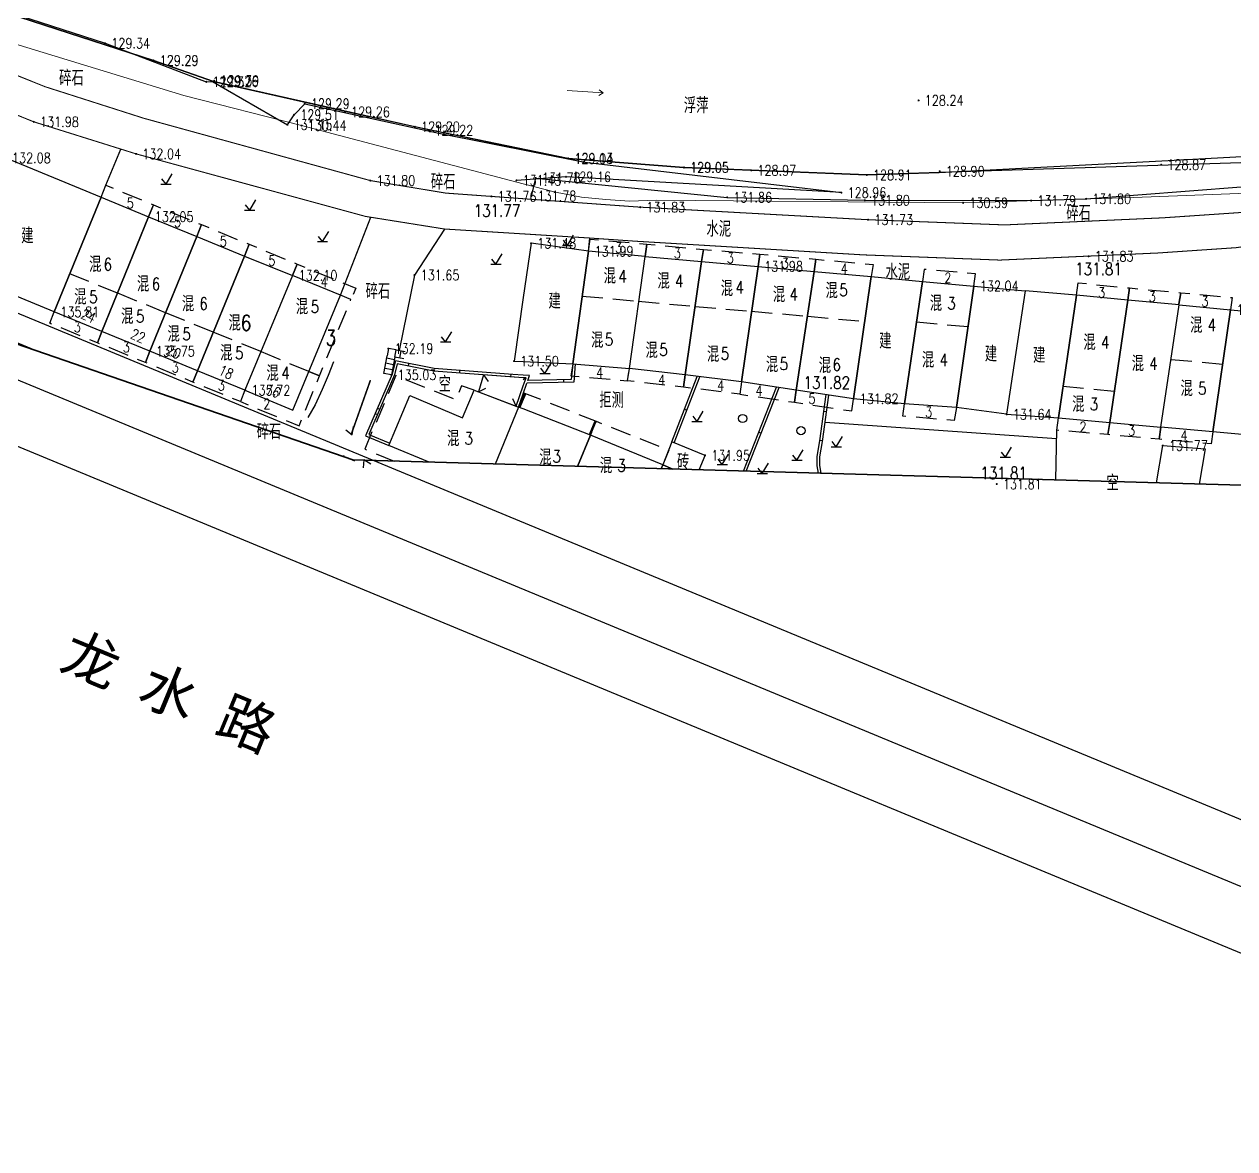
# Model space of a CAD drawing. Extents: x 529262 to 576451, y 2694391 to 2717535.
# Drawn here: x 566316.5 to 566434.2, y 2711197.2 to 2711306.5 of the extents above; entities that cross this region are included whole.
import ezdxf
from ezdxf.enums import TextEntityAlignment as Align
from ezdxf.xclip import XClip

# ---------------------------------------------------------------- set-up
doc = ezdxf.new("R2010")
doc.units = 0
doc.header["$XCLIPFRAME"] = 0
doc.linetypes.add('ACAD_ISO12W100', pattern=[22, 12, -3, 0.5, -3, 0.5, -3])
doc.linetypes.add('X5', pattern=[3, 2, -1])
for name, color, linetype in [('a红线图', 1, 'Continuous'), ('DLSS', 4, 'Continuous'), ('DMTZ', 8, 'Continuous'), ('GCD', 8, 'Continuous'), ('GXYZ', 8, 'Continuous'), ('JMD', 8, 'Continuous'), ('KZD', 8, 'Continuous'), ('PP-COM', 7, 'Continuous'), ('RD-中线', 40, 'Continuous'), ('RD-红线', 7, 'Continuous'), ('RD-路名', 7, 'Continuous'), ('ZBTZ', 8, 'Continuous'), ('ZJ', 7, 'Continuous'), ('污水管径标注_W10-', 202, 'Continuous')]:
    doc.layers.add(name, color=color, linetype=linetype)
doc.layers.add('SXSS', color=5, linetype='Continuous', lineweight=0)
doc.layers.add('控制界线1', color=30, linetype='ACAD_ISO12W100', lineweight=35)
doc.styles.add('HZ', font='rs.shx', dxfattribs={"width": 0.8, "bigfont": 'hztxt.shx'})
doc.styles.add('黑体', font='simhei.ttf')
doc.linetypes.add('10421', pattern='A,2,[150,AAA.SHX,S=0.5,R=0,X=0,Y=0.5],1e-11', length=2)
doc.linetypes.add('10422', pattern='A,0.75,[150,AAA.SHX,S=0.5,R=0,X=0,Y=0.5],1.5,[177,AAA.SHX,S=1,R=0,X=0,Y=0.4],0.75', length=3)
doc.linetypes.add('1054', pattern='A,0,[154,AAA.SHX,S=1,R=0,X=0,Y=0],-1.4', length=1.4)
doc.linetypes.add('1161', pattern='A,0,[149,AAA.SHX,S=0.15,R=0,X=0,Y=0],-1.6', length=1.6)
doc.linetypes.add('732', pattern='A,9,-0.5,[162,AAA.SHX,S=1,R=0,X=0,Y=0],-0.5', length=10)

# ---------------------------------------------------------------- blocks, each defined once
blk = doc.blocks.new('A$C19FD0107')
at = {"layer": 'RD-中线', "color": 8, "linetype": 'Continuous', "flags": 128}
blk.add_lwpolyline([(-4805.57, 16932.42), (-4501.85, 16806.65)], dxfattribs=at)
at = {"layer": 'RD-红线', "color": 8, "linetype": 'Continuous', "flags": 128}
for points in [[(-4775.45, 16926.44), (-4532.37, 16825.78), (-4528.97, 16824.37)], [(-4780.3, 16915.46), (-4527.83, 16810.91), (-4525.58, 16809.98)]]:
    blk.add_lwpolyline(points, dxfattribs=at)
blk = doc.blocks.new('GC200')
at = {"linetype": 'Continuous', "const_width": 0.2, "flags": 128}
blk.add_lwpolyline([(-0.1, 0, 1), (0.1, 0, 1)], format="xyb", close=True, dxfattribs=at)
blk = doc.blocks.new('gc123')
at = {"color": 8}
for p, q in [((-1, 0), (1, 0)), ((0, 0), (-0.8, 1)), ((0, 0), (1.2, 2))]:
    blk.add_line(p, q, dxfattribs=at)
blk = doc.blocks.new('gc037')
for p, q in [((0, 0), (-1.39, 0.8)), ((-1.39, -0.8), (0, 0))]:
    blk.add_line(p, q)
blk = doc.blocks.new('gc122')
at = {"color": 8}
blk.add_circle((0, 0), 0.8, dxfattribs=at)
blk = doc.blocks.new('gc086')
at = {"color": 8}
for p, q in [((0, 0), (7, 0)), ((7, 0), (6.18, 0.57)), ((7, 0), (6.18, -0.57))]:
    blk.add_line(p, q, dxfattribs=at)

msp = doc.modelspace()

# ---------------------------------------------------------------- linework, layer by layer
at = {"layer": 'a红线图', "color": 8, "linetype": 'Continuous', "lineweight": 0, "flags": 128}
msp.add_lwpolyline([(566610.304, 2711156.366), (566550.359, 2711188.445), (566569.799, 2711252.568), (566569.607, 2711257.235), (566534.769, 2711298.178), (566490.048, 2711309.934), (566487.632, 2711304.43), (566485.732, 2711304.359), (566471.667, 2711301.392), (566439.814, 2711293.156), (566398.395, 2711291.82), (566380.611, 2711292.541), (566369.371, 2711293.398), (566354.467, 2711296.492), (566334.898, 2711300.894), (566329.062, 2711302.94), (566307.729, 2711309.881), (566292.891, 2711316.021), (566275.762, 2711324.076), (566251.375, 2711336.425), (566235.869, 2711345.727), (566223.396, 2711352.879), (566218.243, 2711353.629)], dxfattribs=at)
msp.add_lwpolyline([(566610.304, 2711156.366), (566550.359, 2711188.445), (566569.799, 2711252.568), (566569.607, 2711257.235), (566534.769, 2711298.178), (566490.048, 2711309.934), (566487.632, 2711304.43), (566485.732, 2711304.359), (566471.667, 2711301.392), (566439.814, 2711293.156), (566398.395, 2711291.82), (566380.611, 2711292.541), (566369.371, 2711293.398), (566354.467, 2711296.492), (566334.898, 2711300.894), (566329.062, 2711302.94), (566307.729, 2711309.881), (566292.891, 2711316.021), (566275.762, 2711324.076), (566251.375, 2711336.425), (566235.869, 2711345.727), (566223.396, 2711352.879), (566218.243, 2711353.629)], dxfattribs=at)
at = {"layer": 'DLSS', "linetype": 'Continuous', "const_width": 0.1, "flags": 128}
for points, elevation in [([(566220.796, 2711349.387), (566232.788, 2711343.972), (566238.359, 2711340.105), (566244.014, 2711335.218), (566253.985, 2711328.619), (566261.588, 2711324.519), (566273.621, 2711318.593), (566289.584, 2711312.447), (566304.659, 2711305.955), (566318.507, 2711300.388), (566328.096, 2711297.323), (566350.131, 2711291.262), (566357.457, 2711290.047), (566364.998, 2711289.501)], 131.534), ([(566219.603, 2711346.706), (566229.857, 2711342.083), (566233.208, 2711339.904), (566242.262, 2711332.102), (566260.807, 2711321.009), (566274.395, 2711314.388), (566288.649, 2711309.009), (566303.588, 2711302.56), (566317.418, 2711296.972), (566327.357, 2711293.859), (566349.661, 2711287.781), (566357.339, 2711286.556), (566364.998, 2711286.081)], 134.228), ([(566364.998, 2711289.501), (566371.989, 2711288.995), (566376.331, 2711288.681), (566398.489, 2711287.461), (566411.797, 2711286.954), (566427.16, 2711287.642), (566434.751, 2711288.159), (566438.94, 2711288.751), (566443.228, 2711289.588), (566454.191, 2711292.527), (566467.014, 2711296.622), (566471.494, 2711297.681), (566483.202, 2711298.758), (566506.9, 2711294.866)], 131.534), ([(566364.998, 2711286.081), (566371.392, 2711285.684), (566375.845, 2711285.375), (566398.024, 2711284.043), (566411.332, 2711283.536), (566426.695, 2711284.224), (566434.285, 2711284.741), (566438.475, 2711285.333), (566442.763, 2711286.17), (566453.726, 2711289.109), (566466.549, 2711293.204), (566471.029, 2711294.263), (566483.204, 2711295.712), (566497.241, 2711293.903)], 134.228)]:
    msp.add_lwpolyline(points, dxfattribs=dict(at, elevation=elevation))
msp.add_lwpolyline([(566317.826, 2711274.662), (566270.345, 2711294.44), (566236.416, 2711308.134), (566230.094, 2711310.748)], dxfattribs=at)
at = {"layer": 'DMTZ', "linetype": '10421', "elevation": 24.551, "flags": 128}
for points in [[(566219.409, 2711353.158), (566219.66, 2711353.603), (566220, 2711354.189), (566223.243, 2711351.349), (566223.553, 2711352.487), (566227.748, 2711350.461), (566238.16, 2711344.413), (566249.441, 2711337.077), (566257.932, 2711330.164), (566258.042, 2711330.298), (566258.117, 2711330.279), (566259.999, 2711331.142), (566265.081, 2711328.877), (566278.209, 2711322.864), (566294.844, 2711315.012), (566300.296, 2711312.67), (566311.78, 2711308.665), (566324.349, 2711304.604), (566334.183, 2711300.862), (566334.785, 2711300.895), (566342.069, 2711296.685), (566342.715, 2711297.66), (566343.752, 2711298.727), (566356.779, 2711295.878), (566370.98, 2711293.062), (566395.928, 2711290.095), (566369.156, 2711291.627), (566364.335, 2711291.282)], [(566365.791, 2711289.754), (566366.205, 2711291.509), (566384.817, 2711289.634), (566398.207, 2711289.353), (566414.376, 2711289.324), (566419.717, 2711289.488), (566444.837, 2711291.447)]]:
    msp.add_lwpolyline(points, dxfattribs=at)
at = {"layer": 'DMTZ', "linetype": '10422', "flags": 128}
msp.add_lwpolyline([(566346.548, 2711273.636), (566346.025, 2711272.323), (566345.454, 2711270.961), (566344.773, 2711269.456), (566344.044, 2711268.237)], dxfattribs=at)
at = {"layer": 'DMTZ', "linetype": '1054', "flags": 128}
msp.add_lwpolyline([(566416.77, 2711262.161), (566416.861, 2711267.002)], dxfattribs=at)
at = {"layer": 'GXYZ', "linetype": '732', "flags": 128}
msp.add_lwpolyline([(566534.851, 2711298.157), (566490.048, 2711309.934), (566487.632, 2711304.43), (566485.732, 2711304.359), (566471.667, 2711301.392), (566439.814, 2711293.156), (566398.395, 2711291.82), (566380.611, 2711292.541), (566369.371, 2711293.398), (566354.467, 2711296.492), (566334.898, 2711300.894), (566329.062, 2711302.94), (566307.729, 2711309.881), (566292.891, 2711316.021), (566275.762, 2711324.076), (566251.375, 2711336.425), (566235.869, 2711345.727), (566223.396, 2711352.879), (566218.243, 2711353.629)], dxfattribs=at)
at = {"layer": 'JMD', "linetype": 'Continuous'}
for p, q in [((566352.517, 2711274.096), (566352.633, 2711274.8)), ((566352.633, 2711274.8), (566353.519, 2711274.654)), ((566353.011, 2711274.015), (566353.127, 2711274.719)), ((566351.432, 2711272.521), (566351.756, 2711274.24)), ((566352.373, 2711273.361), (566351.617, 2711273.504)), ((566352.469, 2711273.852), (566351.71, 2711273.995)), ((566352.517, 2711274.096), (566352.181, 2711272.38)), ((566353.403, 2711273.95), (566352.517, 2711274.096)), ((566353.86, 2711273.488), (566353.811, 2711273.242)), ((566352.181, 2711272.38), (566351.432, 2711272.521)), ((566352.277, 2711272.871), (566351.524, 2711273.012)), ((566358.805, 2711272.815), (566358.787, 2711272.565)), ((566361.147, 2711272.389), (566361.601, 2711271.731)), ((566363.791, 2711272.443), (566363.773, 2711272.194)), ((566360.655, 2711270.733), (566361.372, 2711271.087)), ((566365.271, 2711272.082), (566364.998, 2711271.903)), ((566368.904, 2711271.906), (566368.91, 2711271.656)), ((566364.315, 2711269.336), (566363.978, 2711270.061)), ((566364.909, 2711270.091), (566365.019, 2711270.044)), ((566364.998, 2711270.053), (566365.019, 2711270.044)), ((566365.134, 2711270.612), (566365.244, 2711270.564)), ((566350.822, 2711269.147), (566351.047, 2711269.05)), ((566380.683, 2711269.033), (566380.916, 2711268.943)), ((566394.471, 2711268.786), (566394.223, 2711268.82)), ((566350.599, 2711268.631), (566350.826, 2711268.535)), ((566371.874, 2711267.332), (566371.764, 2711267.379)), ((566387.898, 2711266.809), (566388.131, 2711266.718)), ((566394.081, 2711265.951), (566393.834, 2711265.985)), ((566347.557, 2711264.543), (566347.504, 2711264.427)), ((566347.531, 2711264.487), (566348.587, 2711264.018))]:
    msp.add_line(p, q, dxfattribs=at)
at = {"layer": 'JMD', "linetype": 'Continuous', "flags": 128}
for points, elevation in [([(566314.69, 2711293.46), (566323.954, 2711289.649), (566319.398, 2711278.502), (566310.124, 2711282.319)], 132.083), ([(566323.954, 2711289.649), (566328.573, 2711287.746), (566324.035, 2711276.594), (566319.398, 2711278.502)], 132.183), ([(566328.573, 2711287.746), (566333.248, 2711285.828), (566328.692, 2711274.678), (566324.035, 2711276.594)], 132.264), ([(566333.248, 2711285.828), (566337.889, 2711283.921), (566333.318, 2711272.768), (566328.692, 2711274.678)], 132.056), ([(566337.889, 2711283.921), (566342.557, 2711282.052), (566337.929, 2711270.877), (566333.318, 2711272.768)], 132.045), ([(566386.212, 2711271.688), (566387.821, 2711282.919), (566393.276, 2711282.431), (566391.544, 2711270.902)], 131.98), ([(566342.607, 2711268.952), (566347.231, 2711280.118), (566342.557, 2711282.052), (566337.929, 2711270.877)], 135.373), ([(566391.544, 2711270.902), (566393.276, 2711282.431), (566398.831, 2711281.928), (566397.11, 2711270.051)], 131.976), ([(566398.831, 2711281.928), (566403.805, 2711281.452), (566402.069, 2711269.571), (566397.11, 2711270.051)], 131.997), ([(566402.069, 2711269.571), (566403.805, 2711281.452), (566408.789, 2711281.007), (566407.108, 2711269.199)], 132.533), ([(566417.02, 2711268.205), (566418.772, 2711280.141), (566413.781, 2711280.547), (566411.988, 2711268.545)], 131.671), ([(566422.014, 2711267.751), (566423.774, 2711279.64), (566418.772, 2711280.141), (566417.02, 2711268.205)], 131.96), ([(566426.994, 2711267.303), (566428.751, 2711279.179), (566423.774, 2711279.64), (566422.014, 2711267.751)], 131.538), ([(566433.742, 2711278.713), (566438.734, 2711278.257), (566437.395, 2711266.354), (566432.041, 2711266.857)], 131.96)]:
    msp.add_lwpolyline(points, close=True, dxfattribs=dict(at, elevation=elevation))
at = {"layer": 'JMD', "linetype": 'X5', "flags": 128}
for points in [[(566323.954, 2711289.649), (566324.427, 2711290.806), (566329.044, 2711288.905), (566328.573, 2711287.746)], [(566333.25, 2711285.827), (566333.719, 2711286.979), (566338.359, 2711285.069), (566337.889, 2711283.921)], [(566371.342, 2711284.387), (566371.516, 2711285.57), (566377.01, 2711285.075), (566376.836, 2711283.892)], [(566337.889, 2711283.921), (566338.359, 2711285.069), (566343.012, 2711283.153), (566342.557, 2711282.052)], [(566376.836, 2711283.892), (566377.01, 2711285.075), (566382.51, 2711284.579), (566382.336, 2711283.396)], [(566382.336, 2711283.396), (566382.51, 2711284.579), (566387.995, 2711284.102), (566387.821, 2711282.919)], [(566387.821, 2711282.919), (566387.995, 2711284.102), (566393.45, 2711283.614), (566393.276, 2711282.431), (566393.276, 2711282.431)], [(566342.557, 2711282.052), (566343.012, 2711283.153), (566348.705, 2711280.804), (566348.246, 2711279.696)], [(566393.276, 2711282.431), (566393.45, 2711283.614), (566399.005, 2711283.111), (566398.831, 2711281.928)], [(566408.789, 2711281.007), (566408.963, 2711282.19), (566403.979, 2711282.635), (566403.805, 2711281.452)], [(566418.772, 2711280.141), (566418.946, 2711281.324), (566423.948, 2711280.823), (566423.774, 2711279.64)], [(566423.774, 2711279.64), (566423.948, 2711280.823), (566428.925, 2711280.362), (566428.723, 2711279.244)], [(566370.727, 2711280.03), (566376.212, 2711279.536)], [(566376.212, 2711279.536), (566381.712, 2711279.04)], [(566428.723, 2711279.244), (566428.925, 2711280.362), (566433.916, 2711279.896), (566433.742, 2711278.713)], [(566324.035, 2711276.594), (566323.599, 2711275.49), (566318.962, 2711277.398), (566319.398, 2711278.502)], [(566381.712, 2711279.04), (566387.197, 2711278.563)], [(566387.197, 2711278.563), (566392.652, 2711278.075)], [(566392.652, 2711278.075), (566398.207, 2711277.572)], [(566328.692, 2711274.678), (566328.256, 2711273.575), (566323.599, 2711275.49), (566324.035, 2711276.594)], [(566333.323, 2711272.78), (566332.884, 2711271.671), (566328.256, 2711273.575), (566328.692, 2711274.678)], [(566369.801, 2711273.46), (566369.626, 2711272.294), (566375.146, 2711271.808), (566375.315, 2711272.991)], [(566432.977, 2711273.384), (566427.986, 2711273.85)], [(566337.929, 2711270.877), (566337.494, 2711269.775), (566332.884, 2711271.671), (566333.323, 2711272.78)], [(566360.227, 2711270.896), (566358.987, 2711271.311), (566358.432, 2711269.951), (566352.605, 2711272.309), (566349.585, 2711265.171), (566352.454, 2711263.991)], [(566380.732, 2711272.37), (566380.563, 2711271.187), (566375.146, 2711271.808), (566375.261, 2711272.633)], [(566386.212, 2711271.688), (566386.037, 2711270.506), (566380.563, 2711271.187), (566380.732, 2711272.37)], [(566386.212, 2711271.688), (566386.037, 2711270.506), (566391.369, 2711269.72), (566391.544, 2711270.902)], [(566364.549, 2711269.246), (566364.998, 2711270.294)], [(566364.998, 2711270.294), (566365.134, 2711270.612), (566372.101, 2711267.866), (566371.535, 2711266.532)], [(566371.535, 2711266.532), (566372.101, 2711267.866), (566379.135, 2711265.073), (566378.552, 2711263.629)], [(566422.014, 2711267.751), (566421.839, 2711266.569), (566416.861, 2711267.002), (566417.02, 2711268.205)], [(566426.994, 2711267.303), (566426.819, 2711266.121), (566421.839, 2711266.569), (566422.014, 2711267.751)], [(566432.041, 2711266.857), (566431.866, 2711265.675), (566426.819, 2711266.121), (566426.994, 2711267.303)]]:
    msp.add_lwpolyline(points, dxfattribs=at)
for points, elevation in [([(566328.573, 2711287.746), (566329.044, 2711288.905), (566333.719, 2711286.979), (566333.248, 2711285.828)], 132.264), ([(566325.553, 2711280.324), (566320.917, 2711282.218)], 135.373), ([(566330.222, 2711278.424), (566325.553, 2711280.324)], 135.373), ([(566344.158, 2711272.698), (566345.174, 2711272.276), (566348.246, 2711279.696), (566347.231, 2711280.118)], 135.373), ([(566334.859, 2711276.529), (566330.222, 2711278.424)], 135.373), ([(566403.23, 2711277.518), (566408.214, 2711277.073)], 131.997), ([(566339.485, 2711274.634), (566334.859, 2711276.529)], 135.373), ([(566344.158, 2711272.698), (566339.485, 2711274.634)], 135.373), ([(566337.929, 2711270.877), (566337.494, 2711269.775), (566343.212, 2711267.419), (566343.212, 2711267.419), (566343.647, 2711268.52), (566345.174, 2711272.276), (566344.158, 2711272.698)], 135.373), ([(566417.473, 2711271.294), (566422.464, 2711270.794)], 131.96), ([(566391.544, 2711270.902), (566391.369, 2711269.72), (566396.935, 2711268.869), (566397.11, 2711270.051)], 131.976), ([(566407.108, 2711269.199), (566406.888, 2711267.935), (566401.91, 2711268.368), (566402.069, 2711269.571)], 131.997)]:
    msp.add_lwpolyline(points, dxfattribs=dict(at, elevation=elevation))
at = {"layer": 'JMD', "linetype": 'Continuous', "flags": 128}
for points, elevation in [([(566364.998, 2711273.672), (566369.801, 2711273.46), (566371.342, 2711284.387), (566365.763, 2711285.171), (566364.998, 2711279.906)], 131.989), ([(566364.998, 2711279.906), (566364.098, 2711273.712), (566364.998, 2711273.672)], 131.989), ([(566382.103, 2711263.148), (566382.672, 2711264.556), (566379.452, 2711265.858), (566378.552, 2711263.629), (566379.548, 2711263.22)], 12.432), ([(566426.569, 2711261.883), (566427.172, 2711265.51), (566431.285, 2711265.204), (566430.711, 2711261.765)], 131.778)]:
    msp.add_lwpolyline(points, dxfattribs=dict(at, elevation=elevation))
for points in [[(566376.836, 2711283.892), (566371.342, 2711284.387), (566369.801, 2711273.46), (566375.315, 2711272.991)], [(566376.836, 2711283.892), (566382.336, 2711283.396), (566380.732, 2711272.37), (566375.315, 2711272.991)], [(566382.336, 2711283.396), (566387.821, 2711282.919), (566386.212, 2711271.688), (566380.732, 2711272.37)], [(566408.789, 2711281.007), (566413.781, 2711280.547), (566411.988, 2711268.545), (566407.108, 2711269.199)], [(566428.751, 2711279.179), (566433.742, 2711278.713), (566432.041, 2711266.857), (566426.994, 2711267.303)]]:
    msp.add_lwpolyline(points, close=True, dxfattribs=at)
for points in [[(566352.633, 2711274.8), (566351.886, 2711274.928), (566351.756, 2711274.24)], [(566364.998, 2711272.353), (566363.985, 2711272.428), (566356.331, 2711272.999), (566352.573, 2711273.742), (566352.244, 2711272.441)], [(566364.998, 2711272.102), (566356.297, 2711272.751), (566352.755, 2711273.451), (566352.477, 2711272.375)], [(566370.05, 2711273.439), (566369.899, 2711271.679), (566365.359, 2711271.574)], [(566369.801, 2711273.46), (566369.669, 2711271.924), (566365.446, 2711271.826)], [(566352.244, 2711272.441), (566349.659, 2711266.453), (566351.92, 2711265.516)], [(566352.477, 2711272.375), (566349.989, 2711266.587), (566352.017, 2711265.746)], [(566364.998, 2711272.102), (566361.147, 2711272.389), (566360.655, 2711270.733), (566364.315, 2711269.336), (566364.998, 2711271.297)], [(566365.446, 2711271.826), (566365.614, 2711272.307), (566364.998, 2711272.353)], [(566364.315, 2711269.336), (566364.998, 2711271.297)], [(566364.998, 2711271.297), (566365.271, 2711272.082), (566364.998, 2711272.102)], [(566364.998, 2711271.297), (566365.271, 2711272.082), (566364.998, 2711272.102)], [(566364.998, 2711270.536), (566365.359, 2711271.574)], [(566379.452, 2711265.858), (566381.919, 2711272.222)], [(566379.683, 2711265.764), (566382.175, 2711272.191)], [(566386.413, 2711263.025), (566389.616, 2711271.186)], [(566386.678, 2711263.017), (566389.87, 2711271.149)], [(566355.852, 2711263.894), (566351.92, 2711265.516), (566353.98, 2711270.362), (566359.078, 2711268.195), (566360.227, 2711270.896), (566364.545, 2711269.248), (566362.275, 2711263.712)], [(566364.549, 2711269.246), (566364.998, 2711270.536)], [(566364.998, 2711270.297), (566364.571, 2711269.31)], [(566364.998, 2711269.995), (566364.656, 2711269.205)], [(566365.134, 2711270.612), (566364.998, 2711270.297)], [(566365.244, 2711270.564), (566364.998, 2711269.995)], [(566393.7, 2711262.818), (566393.578, 2711263.535), (566393.582, 2711264.436), (566393.829, 2711265.955), (566394.448, 2711270.458)], [(566393.955, 2711262.81), (566393.828, 2711263.556), (566393.832, 2711264.415), (566394.077, 2711265.918), (566394.695, 2711270.42)], [(566364.998, 2711269.072), (566364.546, 2711269.248), (566362.275, 2711263.712)], [(566370.277, 2711263.484), (566371.535, 2711266.532), (566364.998, 2711269.072)], [(566371.424, 2711266.576), (566371.989, 2711267.91)], [(566371.535, 2711266.532), (566372.101, 2711267.866)], [(566378.392, 2711263.253), (566378.552, 2711263.629), (566371.535, 2711266.532), (566370.277, 2711263.484)], [(566379.548, 2711263.22), (566378.552, 2711263.629), (566378.392, 2711263.253)]]:
    msp.add_lwpolyline(points, dxfattribs=at)
at = {"layer": 'SXSS', "color": 8, "linetype": '10422', "flags": 128}
for points in [[(566218.189, 2711353.842), (566217.996, 2711353.515), (566218.672, 2711353.413), (566218.706, 2711352.93), (566218.271, 2711351.331), (566232.614, 2711345.136), (566234.436, 2711344.186), (566250.213, 2711334.779), (566262.912, 2711327.469), (566280.446, 2711319.206), (566299.793, 2711310.178), (566309.19, 2711306.502), (566318.338, 2711303.7), (566331.995, 2711299.548), (566343.444, 2711296.614), (566364.998, 2711290.95)], [(566364.998, 2711290.95), (566368.144, 2711290.124), (566370.668, 2711289.664), (566373.037, 2711289.431), (566375.313, 2711289.248), (566377.973, 2711289.359), (566407.76, 2711289.102), (566424.314, 2711289.603), (566435.418, 2711290.033), (566448.486, 2711292.422), (566461.591, 2711296.261), (566471.157, 2711299.693)]]:
    msp.add_lwpolyline(points, dxfattribs=at)
at = {"layer": 'SXSS', "color": 8, "linetype": 'Continuous', "const_width": 0.15, "flags": 128}
msp.add_lwpolyline([(566348.285, 2711266.628), (566350.144, 2711271.871)], dxfattribs=at)
at = {"layer": 'ZBTZ', "linetype": '1161', "flags": 128}
for points in [[(566324.428, 2711290.806), (566325.87, 2711294.325)], [(566347.231, 2711280.118), (566350.188, 2711287.697)], [(566357.339, 2711286.556), (566354.422, 2711282.073), (566352.942, 2711274.75)], [(566371.342, 2711284.387), (566371.464, 2711285.679)], [(566394.334, 2711267.791), (566416.846, 2711266.195)]]:
    msp.add_lwpolyline(points, dxfattribs=at)
at = {"layer": '控制界线1', "color": 252, "linetype": 'Continuous', "flags": 128}
msp.add_lwpolyline([(566606.933, 2711087.702), (566644.711, 2711153.019), (566598.698, 2711283.071), (566496.002, 2711357.662), (566390.249, 2711365.689), (566217.966, 2711433.767), (566135.414, 2711495.399), (566100.815, 2711531.11), (566057.471, 2711541.747), (566041.502, 2711497.298), (566109.581, 2711415.474), (566178.415, 2711344.369), (566249.168, 2711298.339), (566348.438, 2711264.105), (566455.277, 2711261.066), (566502.459, 2711244.312), (566526.428, 2711223.352), (566516.162, 2711173.585), (566513.881, 2711148.132)], close=True, dxfattribs=at)
msp.add_lwpolyline([(566606.933, 2711087.702), (566644.711, 2711153.019), (566598.698, 2711283.071), (566496.002, 2711357.662), (566390.249, 2711365.689), (566217.966, 2711433.767), (566135.414, 2711495.399), (566100.815, 2711531.11), (566057.471, 2711541.747), (566041.502, 2711497.298), (566109.581, 2711415.474), (566178.415, 2711344.369), (566249.168, 2711298.339), (566348.438, 2711264.105), (566455.277, 2711261.066), (566502.459, 2711244.312), (566526.428, 2711223.352), (566516.162, 2711173.585), (566513.881, 2711148.132)], close=True, dxfattribs=at)
msp.add_lwpolyline([(566606.933, 2711087.702), (566644.711, 2711153.019), (566598.698, 2711283.071), (566496.002, 2711357.662), (566390.249, 2711365.689), (566217.966, 2711433.767), (566135.414, 2711495.399), (566100.815, 2711531.11), (566057.471, 2711541.747), (566041.502, 2711497.298), (566109.581, 2711415.474), (566178.415, 2711344.369), (566249.168, 2711298.339), (566348.438, 2711264.105), (566455.277, 2711261.066), (566502.459, 2711244.312), (566526.428, 2711223.352), (566516.162, 2711173.585), (566513.881, 2711148.132)], close=True, dxfattribs=at)
at = {"layer": '污水管径标注_W10-'}
msp.add_lwpolyline([(566219.201, 2711352.24), (566224.059, 2711350.344), (566235.869, 2711345.727), (566251.375, 2711336.425), (566254.963, 2711334.608), (566262.377, 2711330.854), (566272.806, 2711325.573), (566275.762, 2711324.076), (566292.891, 2711316.021), (566307.739, 2711309.878), (566329.062, 2711302.94), (566334.898, 2711300.894), (566347.661, 2711298.023), (566355.774, 2711296.221), (566369.371, 2711293.398), (566380.611, 2711292.541), (566387.135, 2711292.276), (566398.395, 2711291.82), (566405.433, 2711292.047), (566427.092, 2711293.194), (566443.272, 2711294.05)], dxfattribs=at)

# ---------------------------------------------------------------- block references
at = {"layer": 'DLSS', "linetype": 'Continuous'}
for p, xscale, yscale, zscale, rotation in [((566348.367, 2711266.551), 0.499999999900264, 0.499999999900264, 0.499999999900264, 291.9255165715838), ((566349.507, 2711264.135), 0.5000000001469027, 0.5000000001469027, 0.5000000001469027, 115.7732639562415)]:
    msp.add_blockref('gc037', p, dxfattribs=dict(at, xscale=xscale, yscale=yscale, zscale=zscale, rotation=rotation))
at = {"layer": 'GCD', "linetype": 'Continuous'}
ref = msp.add_blockref('GC200', (566324.349, 2711304.604, 129.342), dxfattribs=dict(at, xscale=0.5, yscale=0.5, zscale=0.5))
ref.add_attrib('height', '129.34', dxfattribs={"linetype": 'Continuous', "height": 1, "style": 'HZ', "width": 0.8}).set_placement((566324.949, 2711304.604, 129.342), align=Align.MIDDLE_LEFT)
ref = msp.add_blockref('GC200', (566329.05, 2711302.922, 129.29), dxfattribs=dict(at, xscale=0.5, yscale=0.5, zscale=0.5))
ref.add_attrib('height', '129.29', dxfattribs={"linetype": 'Continuous', "height": 1, "style": 'HZ', "width": 0.8}).set_placement((566329.65, 2711302.922, 129.29), align=Align.MIDDLE_LEFT)
at = {"layer": 'GCD', "color": 3, "linetype": 'Continuous'}
ref = msp.add_blockref('GC200', (566329.059, 2711302.936, 129.287), dxfattribs=dict(at, xscale=0.5, yscale=0.5, zscale=0.5))
ref.add_attrib('height', '129.29', dxfattribs={"linetype": 'Continuous', "height": 1, "style": 'HZ', "width": 0.8}).set_placement((566329.659, 2711302.936, 129.287), align=Align.MIDDLE_LEFT)
at = {"layer": 'GCD', "linetype": 'Continuous'}
ref = msp.add_blockref('GC200', (566334.183, 2711300.862, 129.371), dxfattribs=dict(at, xscale=0.5, yscale=0.5, zscale=0.5))
ref.add_attrib('height', '129.37', dxfattribs={"linetype": 'Continuous', "height": 1, "style": 'HZ', "width": 0.8}).set_placement((566334.783, 2711300.862, 129.371), align=Align.MIDDLE_LEFT)
at = {"layer": 'GCD', "color": 3, "linetype": 'Continuous'}
ref = msp.add_blockref('GC200', (566334.895, 2711300.89, 129.263), dxfattribs=dict(at, xscale=0.5, yscale=0.5, zscale=0.5))
ref.add_attrib('height', '129.26', dxfattribs={"linetype": 'Continuous', "height": 1, "style": 'HZ', "width": 0.8}).set_placement((566335.495, 2711300.89, 129.263), align=Align.MIDDLE_LEFT)
at = {"layer": 'GCD', "linetype": 'Continuous'}
ref = msp.add_blockref('GC200', (566334.958, 2711300.967, 129.388), dxfattribs=dict(at, xscale=0.5, yscale=0.5, zscale=0.5))
ref.add_attrib('height', '129.39', dxfattribs={"linetype": 'Continuous', "height": 1, "style": 'HZ', "width": 0.8}).set_placement((566335.558, 2711300.967, 129.388), align=Align.MIDDLE_LEFT)
ref = msp.add_blockref('GC200', (566403.43, 2711299.05, 128.24), dxfattribs=dict(at, xscale=0.5, yscale=0.5, zscale=0.5))
ref.add_attrib('height', '128.24', dxfattribs={"linetype": 'Continuous', "height": 1, "style": 'HZ', "width": 0.8}).set_placement((566404.03, 2711299.05, 128.24), align=Align.MIDDLE_LEFT)
ref = msp.add_blockref('GC200', (566342.715, 2711297.66, 129.51), dxfattribs=dict(at, xscale=0.5, yscale=0.5, zscale=0.5))
ref.add_attrib('height', '129.51', dxfattribs={"linetype": 'Continuous', "height": 1, "style": 'HZ', "width": 0.8}).set_placement((566343.315, 2711297.66, 129.51), align=Align.MIDDLE_LEFT)
ref = msp.add_blockref('GC200', (566343.752, 2711298.727, 129.291), dxfattribs=dict(at, xscale=0.5, yscale=0.5, zscale=0.5))
ref.add_attrib('height', '129.29', dxfattribs={"linetype": 'Continuous', "height": 1, "style": 'HZ', "width": 0.8}).set_placement((566344.352, 2711298.727, 129.291), align=Align.MIDDLE_LEFT)
ref = msp.add_blockref('GC200', (566347.657, 2711297.935, 129.26), dxfattribs=dict(at, xscale=0.5, yscale=0.5, zscale=0.5))
ref.add_attrib('height', '129.26', dxfattribs={"linetype": 'Continuous', "height": 1, "style": 'HZ', "width": 0.8}).set_placement((566348.257, 2711297.935, 129.26), align=Align.MIDDLE_LEFT)
at = {"layer": 'GCD'}
ref = msp.add_blockref('GC200', (566317.418, 2711296.972, 131.978), dxfattribs=dict(at, xscale=0.5, yscale=0.5))
ref.add_attrib('height', '131.98', dxfattribs={"linetype": 'Continuous', "height": 1, "style": 'HZ', "width": 0.8}).set_placement((566318.018, 2711296.972, 131.978), align=Align.MIDDLE_LEFT)
at = {"layer": 'GCD', "linetype": 'Continuous'}
ref = msp.add_blockref('GC200', (566342.069, 2711296.685, 131.154), dxfattribs=dict(at, xscale=0.5, yscale=0.5, zscale=0.5))
ref.add_attrib('height', '131.15', dxfattribs={"linetype": 'Continuous', "height": 1, "style": 'HZ', "width": 0.8}).set_placement((566342.669, 2711296.685, 131.154), align=Align.MIDDLE_LEFT)
ref = msp.add_blockref('GC200', (566343.444, 2711296.614, 130.442), dxfattribs=dict(at, xscale=0.5, yscale=0.5, zscale=0.5))
ref.add_attrib('height', '130.44', dxfattribs={"linetype": 'Continuous', "height": 1, "style": 'HZ', "width": 0.8}).set_placement((566344.044, 2711296.614, 130.442), align=Align.MIDDLE_LEFT)
at = {"layer": 'GCD', "color": 3, "linetype": 'Continuous'}
ref = msp.add_blockref('GC200', (566354.464, 2711296.488, 129.202), dxfattribs=dict(at, xscale=0.5, yscale=0.5, zscale=0.5))
ref.add_attrib('height', '129.20', dxfattribs={"linetype": 'Continuous', "height": 1, "style": 'HZ', "width": 0.8}).set_placement((566355.064, 2711296.488, 129.202), align=Align.MIDDLE_LEFT)
at = {"layer": 'GCD', "linetype": 'Continuous'}
ref = msp.add_blockref('GC200', (566355.769, 2711296.151, 129.221), dxfattribs=dict(at, xscale=0.5, yscale=0.5, zscale=0.5))
ref.add_attrib('height', '129.22', dxfattribs={"linetype": 'Continuous', "height": 1, "style": 'HZ', "width": 0.8}).set_placement((566356.369, 2711296.151, 129.221), align=Align.MIDDLE_LEFT)
ref = msp.add_blockref('GC200', (566314.69, 2711293.46, 132.083), dxfattribs=dict(at, xscale=0.5, yscale=0.5, zscale=0.5))
ref.add_attrib('height', '132.08', dxfattribs={"linetype": 'Continuous', "height": 1, "style": 'HZ', "width": 0.8}).set_placement((566315.29, 2711293.46, 132.083), align=Align.MIDDLE_LEFT)
at = {"layer": 'GCD'}
ref = msp.add_blockref('GC200', (566327.357, 2711293.859, 132.035), dxfattribs=dict(at, xscale=0.5, yscale=0.5))
ref.add_attrib('height', '132.04', dxfattribs={"linetype": 'Continuous', "height": 1, "style": 'HZ', "width": 0.8}).set_placement((566327.957, 2711293.859, 132.035), align=Align.MIDDLE_LEFT)
at = {"layer": 'GCD', "color": 3, "linetype": 'Continuous'}
ref = msp.add_blockref('GC200', (566369.368, 2711293.394, 129.044), dxfattribs=dict(at, xscale=0.5, yscale=0.5, zscale=0.5))
ref.add_attrib('height', '129.04', dxfattribs={"linetype": 'Continuous', "height": 1, "style": 'HZ', "width": 0.8}).set_placement((566369.968, 2711293.394, 129.044), align=Align.MIDDLE_LEFT)
at = {"layer": 'GCD', "linetype": 'Continuous'}
ref = msp.add_blockref('GC200', (566369.375, 2711293.422, 129.133), dxfattribs=dict(at, xscale=0.5, yscale=0.5, zscale=0.5))
ref.add_attrib('height', '129.13', dxfattribs={"linetype": 'Continuous', "height": 1, "style": 'HZ', "width": 0.8}).set_placement((566369.975, 2711293.422, 129.133), align=Align.MIDDLE_LEFT)
at = {"layer": 'GCD', "color": 3, "linetype": 'Continuous'}
ref = msp.add_blockref('GC200', (566380.608, 2711292.537, 129.052), dxfattribs=dict(at, xscale=0.5, yscale=0.5, zscale=0.5))
ref.add_attrib('height', '129.05', dxfattribs={"linetype": 'Continuous', "height": 1, "style": 'HZ', "width": 0.8}).set_placement((566381.208, 2711292.537, 129.052), align=Align.MIDDLE_LEFT)
at = {"layer": 'GCD', "linetype": 'Continuous'}
ref = msp.add_blockref('GC200', (566380.635, 2711292.533, 129.05), dxfattribs=dict(at, xscale=0.5, yscale=0.5, zscale=0.5))
ref.add_attrib('height', '129.05', dxfattribs={"linetype": 'Continuous', "height": 1, "style": 'HZ', "width": 0.8}).set_placement((566381.235, 2711292.533, 129.05), align=Align.MIDDLE_LEFT)
ref = msp.add_blockref('GC200', (566387.163, 2711292.25, 128.97), dxfattribs=dict(at, xscale=0.5, yscale=0.5, zscale=0.5))
ref.add_attrib('height', '128.97', dxfattribs={"linetype": 'Continuous', "height": 1, "style": 'HZ', "width": 0.8}).set_placement((566387.763, 2711292.25, 128.97), align=Align.MIDDLE_LEFT)
at = {"layer": 'GCD', "color": 3, "linetype": 'Continuous'}
ref = msp.add_blockref('GC200', (566398.392, 2711291.816, 128.908), dxfattribs=dict(at, xscale=0.5, yscale=0.5, zscale=0.5))
ref.add_attrib('height', '128.91', dxfattribs={"linetype": 'Continuous', "height": 1, "style": 'HZ', "width": 0.8}).set_placement((566398.992, 2711291.816, 128.908), align=Align.MIDDLE_LEFT)
at = {"layer": 'GCD', "linetype": 'Continuous'}
ref = msp.add_blockref('GC200', (566405.484, 2711292.176, 128.9), dxfattribs=dict(at, xscale=0.5, yscale=0.5, zscale=0.5))
ref.add_attrib('height', '128.90', dxfattribs={"linetype": 'Continuous', "height": 1, "style": 'HZ', "width": 0.8}).set_placement((566406.084, 2711292.176, 128.9), align=Align.MIDDLE_LEFT)
ref = msp.add_blockref('GC200', (566427.02, 2711292.804, 128.87), dxfattribs=dict(at, xscale=0.5, yscale=0.5, zscale=0.5))
ref.add_attrib('height', '128.87', dxfattribs={"linetype": 'Continuous', "height": 1, "style": 'HZ', "width": 0.8}).set_placement((566427.62, 2711292.804, 128.87), align=Align.MIDDLE_LEFT)
at = {"layer": 'GCD'}
ref = msp.add_blockref('GC200', (566350.131, 2711291.262, 131.801), dxfattribs=dict(at, xscale=0.5, yscale=0.5))
ref.add_attrib('height', '131.80', dxfattribs={"linetype": 'Continuous', "height": 1, "style": 'HZ', "width": 0.8}).set_placement((566350.731, 2711291.262, 131.801), align=Align.MIDDLE_LEFT)
at = {"layer": 'GCD', "linetype": 'Continuous'}
ref = msp.add_blockref('GC200', (566364.335, 2711291.282, 131.43), dxfattribs=dict(at, xscale=0.5, yscale=0.5, zscale=0.5))
ref.add_attrib('height', '131.43', dxfattribs={"linetype": 'Continuous', "height": 1, "style": 'HZ', "width": 0.8}).set_placement((566364.935, 2711291.282, 131.43), align=Align.MIDDLE_LEFT)
ref = msp.add_blockref('GC200', (566366.205, 2711291.509, 131.781), dxfattribs=dict(at, xscale=0.5, yscale=0.5, zscale=0.5))
ref.add_attrib('height', '131.78', dxfattribs={"linetype": 'Continuous', "height": 1, "style": 'HZ', "width": 0.8}).set_placement((566366.805, 2711291.509, 131.781), align=Align.MIDDLE_LEFT)
ref = msp.add_blockref('GC200', (566369.156, 2711291.627, 129.157), dxfattribs=dict(at, xscale=0.5, yscale=0.5, zscale=0.5))
ref.add_attrib('height', '129.16', dxfattribs={"linetype": 'Continuous', "height": 1, "style": 'HZ', "width": 0.8}).set_placement((566369.756, 2711291.627, 129.157), align=Align.MIDDLE_LEFT)
at = {"layer": 'GCD'}
ref = msp.add_blockref('GC200', (566361.907, 2711289.719, 131.764), dxfattribs=dict(at, xscale=0.5, yscale=0.5))
ref.add_attrib('height', '131.76', dxfattribs={"linetype": 'Continuous', "height": 1, "style": 'HZ', "width": 0.8}).set_placement((566362.507, 2711289.719, 131.764), align=Align.MIDDLE_LEFT)
at = {"layer": 'GCD', "linetype": 'Continuous'}
ref = msp.add_blockref('GC200', (566365.791, 2711289.754, 131.775), dxfattribs=dict(at, xscale=0.5, yscale=0.5, zscale=0.5))
ref.add_attrib('height', '131.78', dxfattribs={"linetype": 'Continuous', "height": 1, "style": 'HZ', "width": 0.8}).set_placement((566366.391, 2711289.754, 131.775), align=Align.MIDDLE_LEFT)
ref = msp.add_blockref('GC200', (566384.817, 2711289.634, 131.861), dxfattribs=dict(at, xscale=0.5, yscale=0.5, zscale=0.5))
ref.add_attrib('height', '131.86', dxfattribs={"linetype": 'Continuous', "height": 1, "style": 'HZ', "width": 0.8}).set_placement((566385.417, 2711289.634, 131.861), align=Align.MIDDLE_LEFT)
ref = msp.add_blockref('GC200', (566395.928, 2711290.095, 128.958), dxfattribs=dict(at, xscale=0.5, yscale=0.5, zscale=0.5))
ref.add_attrib('height', '128.96', dxfattribs={"linetype": 'Continuous', "height": 1, "style": 'HZ', "width": 0.8}).set_placement((566396.528, 2711290.095, 128.958), align=Align.MIDDLE_LEFT)
ref = msp.add_blockref('GC200', (566419.717, 2711289.488, 131.8), dxfattribs=dict(at, xscale=0.5, yscale=0.5, zscale=0.5))
ref.add_attrib('height', '131.80', dxfattribs={"linetype": 'Continuous', "height": 1, "style": 'HZ', "width": 0.8}).set_placement((566420.317, 2711289.488, 131.8), align=Align.MIDDLE_LEFT)
at = {"layer": 'GCD'}
ref = msp.add_blockref('GC200', (566376.369, 2711288.678, 131.825), dxfattribs=dict(at, xscale=0.5, yscale=0.5))
ref.add_attrib('height', '131.83', dxfattribs={"linetype": 'Continuous', "height": 1, "style": 'HZ', "width": 0.8}).set_placement((566376.969, 2711288.678, 131.825), align=Align.MIDDLE_LEFT)
at = {"layer": 'GCD', "linetype": 'Continuous'}
ref = msp.add_blockref('GC200', (566398.207, 2711289.353, 131.803), dxfattribs=dict(at, xscale=0.5, yscale=0.5, zscale=0.5))
ref.add_attrib('height', '131.80', dxfattribs={"linetype": 'Continuous', "height": 1, "style": 'HZ', "width": 0.8}).set_placement((566398.807, 2711289.353, 131.803), align=Align.MIDDLE_LEFT)
ref = msp.add_blockref('GC200', (566407.76, 2711289.102, 130.589), dxfattribs=dict(at, xscale=0.5, yscale=0.5, zscale=0.5))
ref.add_attrib('height', '130.59', dxfattribs={"linetype": 'Continuous', "height": 1, "style": 'HZ', "width": 0.8}).set_placement((566408.36, 2711289.102, 130.589), align=Align.MIDDLE_LEFT)
ref = msp.add_blockref('GC200', (566414.376, 2711289.324, 131.794), dxfattribs=dict(at, xscale=0.5, yscale=0.5, zscale=0.5))
ref.add_attrib('height', '131.79', dxfattribs={"linetype": 'Continuous', "height": 1, "style": 'HZ', "width": 0.8}).set_placement((566414.976, 2711289.324, 131.794), align=Align.MIDDLE_LEFT)
ref = msp.add_blockref('GC200', (566328.563, 2711287.746, 132.045), dxfattribs=dict(at, xscale=0.5, yscale=0.5, zscale=0.5))
ref.add_attrib('height', '132.05', dxfattribs={"linetype": 'Continuous', "height": 1, "style": 'HZ', "width": 0.8}).set_placement((566329.163, 2711287.746, 132.045), align=Align.MIDDLE_LEFT)
at = {"layer": 'GCD'}
ref = msp.add_blockref('GC200', (566398.527, 2711287.458, 131.729), dxfattribs=dict(at, xscale=0.5, yscale=0.5))
ref.add_attrib('height', '131.73', dxfattribs={"linetype": 'Continuous', "height": 1, "style": 'HZ', "width": 0.8}).set_placement((566399.127, 2711287.458, 131.729), align=Align.MIDDLE_LEFT)
at = {"layer": 'GCD', "linetype": 'Continuous'}
ref = msp.add_blockref('GC200', (566365.763, 2711285.171, 131.483), dxfattribs=dict(at, xscale=0.5, yscale=0.5, zscale=0.5))
ref.add_attrib('height', '131.48', dxfattribs={"linetype": 'Continuous', "height": 1, "style": 'HZ', "width": 0.8}).set_placement((566366.363, 2711285.171, 131.483), align=Align.MIDDLE_LEFT)
ref = msp.add_blockref('GC200', (566371.342, 2711284.387, 131.989), dxfattribs=dict(at, xscale=0.5, yscale=0.5, zscale=0.5))
ref.add_attrib('height', '131.99', dxfattribs={"linetype": 'Continuous', "height": 1, "style": 'HZ', "width": 0.8}).set_placement((566371.942, 2711284.387, 131.989), align=Align.MIDDLE_LEFT)
at = {"layer": 'GCD'}
ref = msp.add_blockref('GC200', (566419.963, 2711283.905, 131.83), dxfattribs=dict(at, xscale=0.5, yscale=0.5))
ref.add_attrib('height', '131.83', dxfattribs={"linetype": 'Continuous', "height": 1, "style": 'HZ', "width": 0.8}).set_placement((566420.563, 2711283.905, 131.83), align=Align.MIDDLE_LEFT)
ref = msp.add_blockref('GC200', (566387.821, 2711282.919, 131.98), dxfattribs=dict(at, xscale=0.5, yscale=0.5))
ref.add_attrib('height', '131.98', dxfattribs={"linetype": 'Continuous', "height": 1, "style": 'HZ', "width": 0.8}).set_placement((566388.421, 2711282.919, 131.98), align=Align.MIDDLE_LEFT)
ref = msp.add_blockref('GC200', (566342.557, 2711282.052, 132.101), dxfattribs=dict(at, xscale=0.5, yscale=0.5))
ref.add_attrib('height', '132.10', dxfattribs={"linetype": 'Continuous', "height": 1, "style": 'HZ', "width": 0.8}).set_placement((566343.157, 2711282.052, 132.101), align=Align.MIDDLE_LEFT)
at = {"layer": 'GCD', "linetype": 'Continuous'}
ref = msp.add_blockref('GC200', (566354.422, 2711282.073, 131.648), dxfattribs=dict(at, xscale=0.5, yscale=0.5, zscale=0.5))
ref.add_attrib('height', '131.65', dxfattribs={"linetype": 'Continuous', "height": 1, "style": 'HZ', "width": 0.8}).set_placement((566355.022, 2711282.073, 131.648), align=Align.MIDDLE_LEFT)
at = {"layer": 'GCD'}
ref = msp.add_blockref('GC200', (566408.789, 2711281.007, 132.035), dxfattribs=dict(at, xscale=0.5, yscale=0.5))
ref.add_attrib('height', '132.04', dxfattribs={"linetype": 'Continuous', "height": 1, "style": 'HZ', "width": 0.8}).set_placement((566409.389, 2711281.007, 132.035), align=Align.MIDDLE_LEFT)
ref = msp.add_blockref('GC200', (566319.397, 2711278.498, 135.809), dxfattribs=dict(at, xscale=0.5, yscale=0.5))
ref.add_attrib('height', '135.81', dxfattribs={"linetype": 'Continuous', "height": 1, "style": 'HZ', "width": 0.8}).set_placement((566319.997, 2711278.498, 135.809), align=Align.MIDDLE_LEFT)
ref = msp.add_blockref('GC200', (566433.742, 2711278.713, 131.96), dxfattribs=dict(at, xscale=0.5, yscale=0.5))
ref.add_attrib('height', '131.96', dxfattribs={"linetype": 'Continuous', "height": 1, "style": 'HZ', "width": 0.8}).set_placement((566434.342, 2711278.713, 131.96), align=Align.MIDDLE_LEFT)
ref = msp.add_blockref('GC200', (566328.692, 2711274.678, 135.745), dxfattribs=dict(at, xscale=0.5, yscale=0.5))
ref.add_attrib('height', '135.75', dxfattribs={"linetype": 'Continuous', "height": 1, "style": 'HZ', "width": 0.8}).set_placement((566329.292, 2711274.678, 135.745), align=Align.MIDDLE_LEFT)
at = {"layer": 'GCD', "linetype": 'Continuous'}
ref = msp.add_blockref('GC200', (566351.886, 2711274.928, 132.188), dxfattribs=dict(at, xscale=0.5, yscale=0.5, zscale=0.5))
ref.add_attrib('height', '132.19', dxfattribs={"linetype": 'Continuous', "height": 1, "style": 'HZ', "width": 0.8}).set_placement((566352.486, 2711274.928, 132.188), align=Align.MIDDLE_LEFT)
at = {"layer": 'GCD'}
ref = msp.add_blockref('GC200', (566364.098, 2711273.712, 131.498), dxfattribs=dict(at, xscale=0.5, yscale=0.5))
ref.add_attrib('height', '131.50', dxfattribs={"linetype": 'Continuous', "height": 1, "style": 'HZ', "width": 0.8}).set_placement((566364.698, 2711273.712, 131.498), align=Align.MIDDLE_LEFT)
at = {"layer": 'GCD', "linetype": 'Continuous'}
ref = msp.add_blockref('GC200', (566352.181, 2711272.38, 135.03), dxfattribs=dict(at, xscale=0.5, yscale=0.5, zscale=0.5))
ref.add_attrib('height', '135.03', dxfattribs={"linetype": 'Continuous', "height": 1, "style": 'HZ', "width": 0.8}).set_placement((566352.781, 2711272.38, 135.03), align=Align.MIDDLE_LEFT)
at = {"layer": 'GCD'}
ref = msp.add_blockref('GC200', (566337.981, 2711270.88, 135.72), dxfattribs=dict(at, xscale=0.5, yscale=0.5))
ref.add_attrib('height', '135.72', dxfattribs={"linetype": 'Continuous', "height": 1, "style": 'HZ', "width": 0.8}).set_placement((566338.581, 2711270.88, 135.72), align=Align.MIDDLE_LEFT)
ref = msp.add_blockref('GC200', (566397.105, 2711270.05, 131.822), dxfattribs=dict(at, xscale=0.5, yscale=0.5))
ref.add_attrib('height', '131.82', dxfattribs={"linetype": 'Continuous', "height": 1, "style": 'HZ', "width": 0.8}).set_placement((566397.705, 2711270.05, 131.822), align=Align.MIDDLE_LEFT)
at = {"layer": 'GCD', "linetype": 'Continuous'}
ref = msp.add_blockref('GC200', (566411.99, 2711268.54, 131.636), dxfattribs=dict(at, xscale=0.5, yscale=0.5, zscale=0.5))
ref.add_attrib('height', '131.64', dxfattribs={"linetype": 'Continuous', "height": 1, "style": 'HZ', "width": 0.8}).set_placement((566412.59, 2711268.54, 131.636), align=Align.MIDDLE_LEFT)
at = {"layer": 'GCD'}
ref = msp.add_blockref('GC200', (566427.172, 2711265.51, 131.77), dxfattribs=dict(at, xscale=0.5, yscale=0.5))
ref.add_attrib('height', '131.77', dxfattribs={"linetype": 'Continuous', "height": 1, "style": 'HZ', "width": 0.8}).set_placement((566427.772, 2711265.51, 131.77), align=Align.MIDDLE_LEFT)
at = {"layer": 'GCD', "linetype": 'Continuous'}
ref = msp.add_blockref('GC200', (566382.674, 2711264.552, 131.95), dxfattribs=dict(at, xscale=0.5, yscale=0.5, zscale=0.5))
ref.add_attrib('height', '131.95', dxfattribs={"linetype": 'Continuous', "height": 1, "style": 'HZ', "width": 0.8}).set_placement((566383.274, 2711264.552, 131.95), align=Align.MIDDLE_LEFT)
ref = msp.add_blockref('GC200', (566411.031, 2711261.769, 131.806), dxfattribs=dict(at, xscale=0.5, yscale=0.5, zscale=0.5))
ref.add_attrib('height', '131.81', dxfattribs={"linetype": 'Continuous', "height": 1, "style": 'HZ', "width": 0.8}).set_placement((566411.631, 2711261.769, 131.806), align=Align.MIDDLE_LEFT)
at = {"layer": 'PP-COM'}
ref = msp.add_blockref('A$C19FD0107', (570997.993, 2694390.603), dxfattribs=at)
XClip(ref).set_block_clipping_path([(-9366.4383134884, 14428.6043910822), (-3328.4480743363, 17452.7484863754)])
at = {"layer": 'SXSS', "color": 8, "linetype": 'Continuous', "xscale": 0.500000000014922, "yscale": 0.500000000014922, "zscale": 0.500000000014922, "rotation": 356.214266466578}
msp.add_blockref('gc086', (566369.281, 2711300.013), dxfattribs=at)
at = {"layer": 'ZBTZ', "linetype": 'Continuous', "xscale": 0.5, "yscale": 0.5, "zscale": 0.5}
for name, p in [('gc123', (566330.276, 2711290.929)), ('gc123', (566338.408, 2711288.398)), ('gc123', (566345.48, 2711285.328)), ('gc123', (566362.342, 2711283.14)), ('gc123', (566357.45, 2711275.576)), ('gc123', (566381.902, 2711267.859)), ('gc122', (566386.321, 2711268.138)), ('gc122', (566391.996, 2711266.96)), ('gc123', (566395.431, 2711265.387)), ('gc123', (566411.877, 2711264.365)), ('gc123', (566384.351, 2711263.675)), ('gc123', (566391.597, 2711264.083)), ('gc123', (566388.229, 2711262.808))]:
    msp.add_blockref(name, p, dxfattribs=at)
at = {"layer": 'ZBTZ', "linetype": 'Continuous', "xscale": 0.5, "yscale": 0.5}
for p in [(566369.297, 2711284.962), (566367.111, 2711272.515)]:
    msp.add_blockref('gc123', p, dxfattribs=at)

# ---------------------------------------------------------------- texts
at = {"layer": 'GCD', "linetype": 'Continuous', "style": 'HZ', "width": 0.8}
for s, p in [('131.81', (566420.926, 2711282.678)), ('131.82', (566394.509, 2711271.616)), ('131.81', (566411.703, 2711262.827))]:
    msp.add_text(s, height=1.2, dxfattribs=at).set_placement(p, align=Align.MIDDLE)
at = {"layer": 'JMD', "linetype": 'Continuous', "style": 'HZ', "width": 0.8}
for s, height, p in [('建', 1.5, (566316.793, 2711285.979)), ('4', 1.2, (566374.658, 2711281.951)), ('4', 1.2, (566386.042, 2711280.892)), ('4', 1.2, (566391.287, 2711280.191)), ('5', 1.2, (566396.128, 2711280.633)), ('建', 1.5, (566368.045, 2711279.633)), ('5', 1.2, (566373.338, 2711275.822)), ('建', 1.5, (566400.2, 2711275.75)), ('5', 1.2, (566378.63, 2711274.826)), ('5', 1.2, (566384.606, 2711274.453)), ('建', 1.5, (566410.471, 2711274.493)), ('建', 1.5, (566415.158, 2711274.366)), ('5', 1.2, (566390.334, 2711273.457)), ('6', 1.2, (566395.474, 2711273.363))]:
    msp.add_text(s, height=height, dxfattribs=at).set_placement(p, align=Align.MIDDLE)
for s, p in [('混', (566323.988, 2711283.12)), ('混', (566374.013, 2711281.993)), ('混', (566328.638, 2711281.215)), ('混', (566379.239, 2711281.499)), ('混', (566385.391, 2711280.779)), ('混', (566322.545, 2711279.96)), ('混', (566390.464, 2711280.195)), ('混', (566395.577, 2711280.569)), ('混', (566344.084, 2711279.007)), ('混', (566405.715, 2711279.337)), ('混', (566327.094, 2711278.072)), ('混6', (566338.565, 2711277.424)), ('混', (566331.605, 2711276.35)), ('混', (566431.032, 2711277.212)), ('混', (566372.786, 2711275.758)), ('混', (566420.649, 2711275.538)), ('混', (566336.72, 2711274.512)), ('混', (566378.078, 2711274.762)), ('混', (566384.055, 2711274.389)), ('混', (566404.955, 2711273.832)), ('混', (566341.227, 2711272.544)), ('混', (566389.783, 2711273.393)), ('混', (566394.922, 2711273.299)), ('混', (566425.344, 2711273.482)), ('混', (566430.094, 2711271.058)), ('混', (566419.565, 2711269.533)), ('混', (566358.787, 2711266.197)), ('混', (566367.75, 2711264.381)), ('混', (566373.647, 2711263.57)), ('砖', (566381.141, 2711263.948))]:
    msp.add_text(s, height=1.5, dxfattribs=at).set_placement(p, align=Align.MIDDLE_RIGHT)
at = {"layer": 'JMD', "style": 'HZ', "width": 0.8}
for s, p in [('6', (566324.201, 2711283.115)), ('5', (566322.796, 2711279.962)), ('6', (566333.506, 2711279.292)), ('5', (566344.335, 2711279.009)), ('5', (566327.345, 2711278.074)), ('5', (566331.856, 2711276.352)), ('5', (566336.971, 2711274.514)), ('4', (566341.479, 2711272.546))]:
    msp.add_text(s, height=1.2, dxfattribs=at).set_placement(p, align=Align.MIDDLE_LEFT)
at = {"layer": 'JMD', "linetype": 'Continuous', "style": 'HZ', "width": 0.8}
for s, p in [('6', (566328.882, 2711281.212)), ('4', (566379.739, 2711281.499)), ('3', (566406.215, 2711279.337)), ('4', (566431.532, 2711277.212)), ('4', (566421.149, 2711275.538)), ('4', (566405.455, 2711273.832)), ('4', (566425.844, 2711273.482)), ('5', (566430.594, 2711271.058)), ('3', (566420.065, 2711269.533)), ('3', (566359.287, 2711266.197)), ('3', (566367.841, 2711264.453)), ('3', (566374.147, 2711263.57))]:
    msp.add_text(s, height=1.2, dxfattribs=at).set_placement(p, align=Align.MIDDLE_LEFT)
at = {"layer": 'JMD', "style": 'HZ', "width": 0.8}
msp.add_text('混', height=1.5, dxfattribs=at).set_placement((566333.006, 2711279.292), align=Align.MIDDLE_RIGHT)
at = {"layer": 'KZD', "linetype": 'Continuous', "style": 'HZ', "width": 0.8}
msp.add_text('131.77', height=1.2, dxfattribs=at).set_placement((566362.444, 2711288.343), align=Align.MIDDLE)
at = {"layer": 'RD-路名', "color": 7, "linetype": 'Continuous', "style": '黑体'}
msp.add_text('龙 水 路', height=4, rotation=337.50657, dxfattribs=at).set_placement((566330.611, 2711241.648), align=Align.MIDDLE)
at = {"layer": 'ZJ', "color": 8, "linetype": 'Continuous', "style": 'HZ', "width": 0.8}
for s, height, p in [('碎石', 1.5, (566321.066, 2711301.315)), ('碎石', 1.5, (566357.215, 2711291.226)), ('5', 1, (566326.789, 2711289.072)), ('碎石', 1.5, (566418.987, 2711288.209)), ('5', 1, (566331.387, 2711287.243)), ('水泥', 1.5, (566384.007, 2711286.636)), ('5', 1, (566335.844, 2711285.367)), ('3', 1, (566374.27, 2711284.743)), ('3', 1, (566379.984, 2711284.217)), ('3', 1, (566385.139, 2711283.738)), ('5', 1, (566340.558, 2711283.489)), ('3', 1, (566390.466, 2711283.233)), ('4', 1, (566396.2, 2711282.696)), ('水泥', 1.5, (566401.422, 2711282.465)), ('4', 1, (566345.65, 2711281.402)), ('2', 1, (566406.273, 2711281.809)), ('碎石', 1.5, (566350.867, 2711280.584)), ('3', 1, (566421.219, 2711280.382)), ('3', 1, (566426.147, 2711279.988)), ('3', 1, (566431.266, 2711279.521)), ('3 ', 1, (566321.926, 2711277.037)), ('3 ', 1.5, (566346.704, 2711275.988, 135.373)), ('3 ', 1, (566326.676, 2711275.075)), ('3 ', 1, (566331.456, 2711273.114)), ('空', 1.5, (566357.369, 2711271.56)), ('4', 1, (566372.438, 2711272.593)), ('4', 1, (566378.449, 2711271.886)), ('3 ', 1, (566335.913, 2711271.362)), ('4', 1, (566384.196, 2711271.338)), ('4', 1, (566387.917, 2711270.834, 131.98)), ('2', 1, (566340.072, 2711269.545)), ('拒测', 1.5, (566373.589, 2711270.006)), ('5', 1, (566393.075, 2711270.079)), ('3', 1, (566404.42, 2711268.766)), ('碎石', 1.5, (566340.271, 2711266.942)), ('2', 1, (566419.424, 2711267.317)), ('3', 1, (566424.137, 2711266.972)), ('4', 1, (566429.241, 2711266.486)), ('空', 1.5, (566422.296, 2711261.966))]:
    msp.add_text(s, height=height, dxfattribs=at).set_placement(p, align=Align.MIDDLE)
at = {"layer": 'ZJ', "color": 8, "linetype": 'X5', "style": 'HZ', "width": 0.8}
msp.add_text('浮萍', height=1.5, dxfattribs=at).set_placement((566381.805, 2711298.643), align=Align.MIDDLE)
at = {"layer": 'ZJ', "color": 8, "linetype": 'Continuous', "style": 'HZ', "width": 0.8}
for s, p in [('24', (566322.731, 2711278.103)), ('22', (566327.548, 2711276.166)), ('20 ', (566331.254, 2711274.489)), ('18 ', (566336.36, 2711272.528)), ('16', (566340.677, 2711270.832))]:
    msp.add_text(s, height=1, rotation=335.34799, dxfattribs=at).set_placement(p, align=Align.MIDDLE)

doc.saveas('drawing.dxf')
